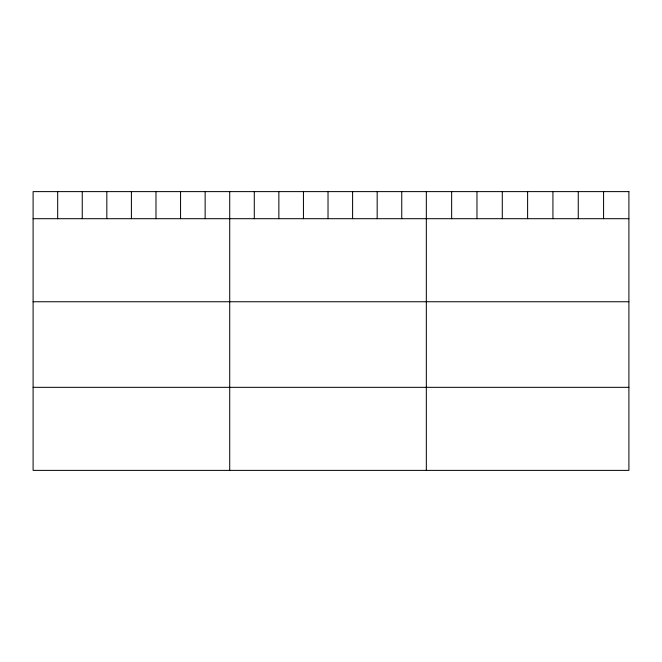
<?xml version="1.0" encoding="UTF-8"?>
<svg xmlns="http://www.w3.org/2000/svg" width="662" height="662" viewBox="0 0 662 662"><rect width="100%" height="100%" fill="white"/><g stroke="black" fill="none" stroke-linecap="round" stroke-linejoin="round"><path stroke-width="0.99" d="M33.1 218.7L628.9 218.7M33.1 301.756L628.9 301.756M33.1 387.328L628.9 387.328M603.578 191.616L603.578 218.7M578.257 191.616L578.257 218.7M552.936 191.616L552.936 218.7M527.614 191.616L527.614 218.7M502.293 191.616L502.293 218.7M476.971 191.616L476.971 218.7M451.649 191.616L451.649 218.7M426.328 191.616L426.328 470.384M401.751 191.616L401.751 218.7M377.175 191.616L377.175 218.7M352.598 191.616L352.598 218.7M328.021 191.616L328.021 218.7M303.444 191.616L303.444 218.7M278.868 191.616L278.868 218.7M254.291 191.616L254.291 218.7M229.714 191.616L229.714 470.384M205.137 191.616L205.137 218.7M180.56 191.616L180.56 218.7M155.984 191.616L155.984 218.7M131.407 191.616L131.407 218.7M106.83 191.616L106.83 218.7M82.254 191.616L82.254 218.7M57.677 191.616L57.677 218.7M628.9 191.616L33.1 191.616L33.1 470.384L628.9 470.384L628.9 191.616"/></g></svg>
